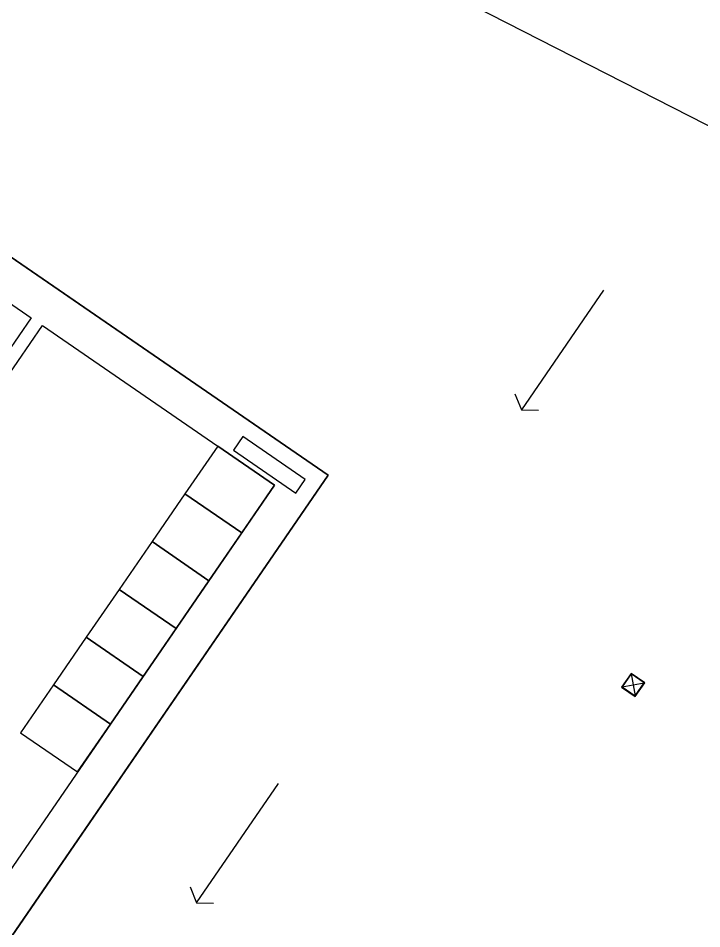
# Model space of a CAD drawing. Header units: metres. Extents: x 2 to 323, y -2 to 254.
# Drawn here: x 108.03 to 112.98, y 176.26 to 182.85 of the extents above; entities that cross this region are included whole.
import ezdxf

# ---------------------------------------------------------------- set-up
doc = ezdxf.new("R2010")
doc.units = ezdxf.units.M
doc.layers.add('REFERENCIA', color=7, linetype='Continuous')

msp = doc.modelspace()

# ---------------------------------------------------------------- linework, layer by layer
at = {"layer": 'REFERENCIA'}
for p, q in [((121.902, 177.546), (103.136, 187.119)), ((121.902, 177.546), (103.136, 187.119)), ((112.266, 180.882), (111.672, 180.017)), ((112.467, 178.105), (112.496, 177.945)), ((112.467, 178.105), (112.496, 177.945)), ((112.467, 178.105), (112.496, 177.945)), ((112.402, 178.01), (112.561, 178.04)), ((112.402, 178.01), (112.561, 178.04)), ((112.402, 178.01), (112.561, 178.04)), ((112.406, 178.004), (112.489, 177.947)), ((112.406, 178.004), (112.489, 177.947)), ((112.406, 178.004), (112.489, 177.947)), ((109.317, 176.446), (109.912, 177.311))]:
    msp.add_line(p, q, dxfattribs=at)
for points in [[(92.522, 191.745), (110.273, 179.543), (106.958, 174.72), (89.207, 186.923), (92.522, 191.745)], [(92.522, 191.745), (110.273, 179.543), (106.958, 174.72), (89.207, 186.923), (92.522, 191.745)], [(110.038, 179.413), (110.106, 179.512), (109.653, 179.824), (109.585, 179.725), (110.038, 179.413)], [(110.038, 179.413), (110.106, 179.512), (109.653, 179.824), (109.585, 179.725), (110.038, 179.413)], [(109.472, 179.754), (109.234, 179.408), (109.646, 179.125), (109.884, 179.471), (109.472, 179.754)], [(109.472, 179.754), (109.234, 179.408), (109.646, 179.125), (109.884, 179.471), (109.472, 179.754)], [(109.472, 179.754), (109.234, 179.408), (109.646, 179.125), (109.884, 179.471), (109.472, 179.754)], [(109.234, 179.408), (108.996, 179.062), (109.408, 178.779), (109.646, 179.125), (109.234, 179.408)], [(109.234, 179.408), (108.996, 179.062), (109.408, 178.779), (109.646, 179.125), (109.234, 179.408)], [(109.234, 179.408), (108.996, 179.062), (109.408, 178.779), (109.646, 179.125), (109.234, 179.408)], [(108.996, 179.062), (108.758, 178.716), (109.17, 178.433), (109.408, 178.779), (108.996, 179.062)], [(108.996, 179.062), (108.758, 178.716), (109.17, 178.433), (109.408, 178.779), (108.996, 179.062)], [(108.996, 179.062), (108.758, 178.716), (109.17, 178.433), (109.408, 178.779), (108.996, 179.062)], [(108.758, 178.716), (108.52, 178.37), (108.932, 178.086), (109.17, 178.433), (108.758, 178.716)], [(108.758, 178.716), (108.52, 178.37), (108.932, 178.086), (109.17, 178.433), (108.758, 178.716)], [(108.758, 178.716), (108.52, 178.37), (108.932, 178.086), (109.17, 178.433), (108.758, 178.716)], [(108.52, 178.37), (108.282, 178.024), (108.694, 177.74), (108.932, 178.086), (108.52, 178.37)], [(108.52, 178.37), (108.282, 178.024), (108.694, 177.74), (108.932, 178.086), (108.52, 178.37)], [(108.52, 178.37), (108.282, 178.024), (108.694, 177.74), (108.932, 178.086), (108.52, 178.37)], [(112.398, 178.009), (112.497, 177.941), (112.565, 178.04), (112.466, 178.108), (112.398, 178.009)], [(112.398, 178.009), (112.497, 177.941), (112.565, 178.04), (112.466, 178.108), (112.398, 178.009)], [(112.398, 178.009), (112.497, 177.941), (112.565, 178.04), (112.466, 178.108), (112.398, 178.009)], [(112.402, 178.01), (112.496, 177.945), (112.561, 178.04), (112.467, 178.105), (112.402, 178.01)], [(112.402, 178.01), (112.496, 177.945), (112.561, 178.04), (112.467, 178.105), (112.402, 178.01)], [(112.402, 178.01), (112.496, 177.945), (112.561, 178.04), (112.467, 178.105), (112.402, 178.01)], [(108.282, 178.024), (108.044, 177.678), (108.456, 177.394), (108.694, 177.74), (108.282, 178.024)], [(108.282, 178.024), (108.044, 177.678), (108.456, 177.394), (108.694, 177.74), (108.282, 178.024)], [(108.282, 178.024), (108.044, 177.678), (108.456, 177.394), (108.694, 177.74), (108.282, 178.024)]]:
    msp.add_lwpolyline(points, close=True, dxfattribs=at)
for points in [[(107.713, 176.031), (107.812, 175.963), (110.273, 179.543), (94.851, 190.145), (94.681, 189.898), (99.953, 186.274)], [(107.713, 176.031), (107.812, 175.963), (110.273, 179.543), (94.851, 190.145), (94.681, 189.898), (99.953, 186.274)], [(107.713, 176.031), (107.812, 175.963), (110.273, 179.543), (94.851, 190.145), (94.681, 189.898), (99.953, 186.274)], [(106.745, 178.683), (106.477, 178.293), (105.818, 178.746), (107.461, 181.136), (108.12, 180.683), (107.582, 179.9), (107.664, 179.844)], [(106.745, 178.683), (106.477, 178.293), (105.818, 178.746), (107.461, 181.136), (108.12, 180.683), (107.582, 179.9), (107.664, 179.844)], [(106.745, 178.683), (106.477, 178.293), (105.818, 178.746), (107.461, 181.136), (108.12, 180.683), (107.582, 179.9), (107.664, 179.844)], [(107.664, 179.844), (108.203, 180.627), (109.884, 179.471), (107.679, 176.263)], [(107.664, 179.844), (108.203, 180.627), (109.884, 179.471), (107.679, 176.263)], [(107.664, 179.844), (108.203, 180.627), (109.884, 179.471), (107.679, 176.263)], [(111.625, 180.132), (111.672, 180.017), (111.795, 180.015)], [(109.271, 176.561), (109.317, 176.446), (109.441, 176.444)]]:
    msp.add_lwpolyline(points, dxfattribs=at)

doc.saveas('drawing.dxf')
